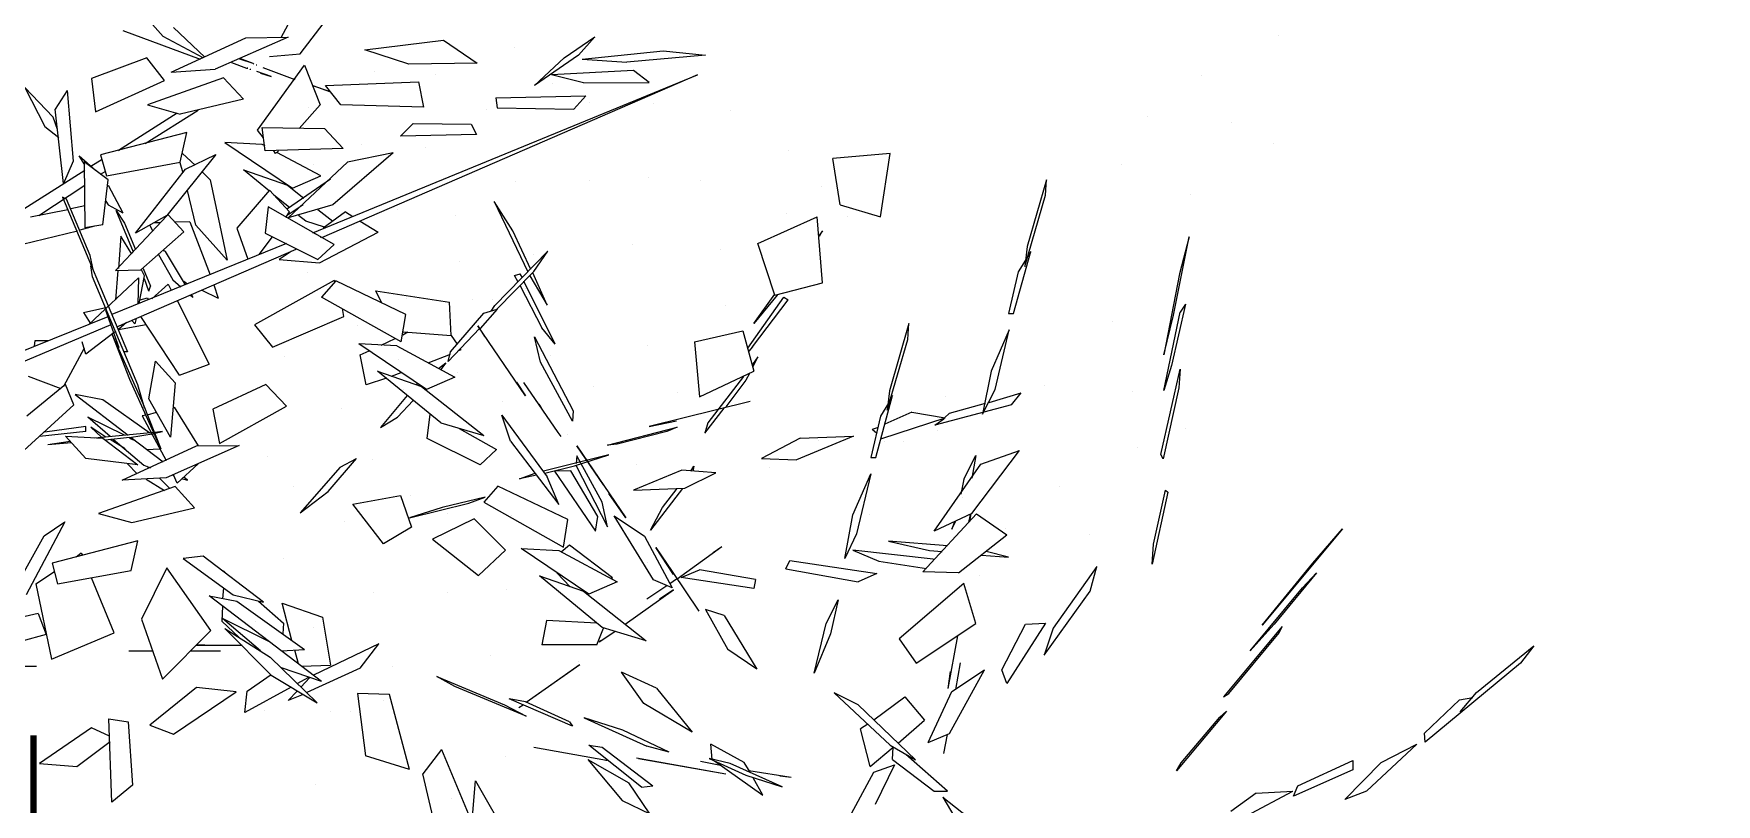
# Model space of a CAD drawing. Header units: metres. Extents: x 42 to 199, y -121 to 268.
# Drawn here: x 106.026 to 108.354, y -83.495 to -82.429 of the extents above; entities that cross this region are included whole.
import ezdxf
from ezdxf.enums import TextEntityAlignment as Align

# ---------------------------------------------------------------- set-up
doc = ezdxf.new("R2010")
doc.units = ezdxf.units.M
doc.header["$LTSCALE"] = 0.3
doc.linetypes.add('DASHDOT2', pattern=[0.5, 0.25, -0.125, 0, -0.125])
doc.layers.get('0').update_dxf_attribs({"color": 8})
for name, color, linetype, lineweight in [('A-AnnO-section lines', 8, 'Continuous', 18), ('A-Hatch', 8, 'Continuous', 9), ('A-LANDSCAPE', 8, 'Continuous', 5), ('DA HOUSE ARCH LAYOUT', 8, 'Continuous', 9)]:
    doc.layers.add(name, color=color, linetype=linetype, lineweight=lineweight)
doc.styles.get("Standard").update_dxf_attribs({"font": 'arial.ttf'})

# ---------------------------------------------------------------- blocks, each defined once
blk = doc.blocks.new('02PTRX29')
at = {"color": 8, "linetype": 'Continuous', "transparency": 33554572}
for p, q in [((-0.23359, 0.1618), (-0.22714, 0.14978)), ((-0.23208, 0.14574), (-0.241, 0.15737)), ((-0.19166, 0.15636), (-0.19716, 0.15016)), ((-0.19982, 0.15244), (-0.20779, 0.14485)), ((-0.18691, 0.15168), (-0.20665, 0.14434)), ((-0.32468, 0.14649), (-0.3355, 0.14536)), ((-0.304, 0.14434), (-0.32468, 0.14649)), ((-0.29944, 0.14472), (-0.30722, 0.15004)), ((-0.30722, 0.15004), (-0.30305, 0.14536)), ((-0.2687, 0.14915), (-0.27724, 0.14333)), ((-0.24859, 0.14675), (-0.2687, 0.14915)), ((-0.25978, 0.14308), (-0.24859, 0.14675)), ((-0.22904, 0.14991), (-0.21044, 0.14181)), ((-0.21822, 0.14978), (-0.22904, 0.14991)), ((-0.19925, 0.14105), (-0.21822, 0.14978)), ((-0.20741, 0.14472), (-0.19716, 0.15016)), ((-0.3355, 0.14536), (-0.31538, 0.14359)), ((-0.304, 0.14434), (-0.31538, 0.14359)), ((-0.30305, 0.14536), (-0.29185, 0.13764)), ((-0.29185, 0.13764), (-0.29944, 0.14472)), ((-0.27724, 0.14333), (-0.25978, 0.14308)), ((-0.23322, 0.14283), (-0.2372, 0.13271)), ((-0.22126, 0.12625), (-0.23322, 0.14283)), ((-0.2243, 0.14498), (-0.23208, 0.14574)), ((-0.22259, 0.14219), (-0.23075, 0.13916)), ((-0.22107, 0.14283), (-0.22107, 0.14283)), ((-0.22107, 0.14283), (-0.22088, 0.14283)), ((-0.22031, 0.14308), (-0.22012, 0.14321)), ((-0.22031, 0.14308), (-0.22031, 0.14308)), ((-0.22012, 0.14321), (-0.21671, 0.14447)), ((-0.22012, 0.14321), (-0.21671, 0.14434)), ((-0.21936, 0.14181), (-0.21955, 0.14181)), ((-0.21936, 0.14181), (-0.21936, 0.14169)), ((-0.21936, 0.14169), (-0.21936, 0.14181)), ((-0.2186, 0.14207), (-0.21879, 0.14207)), ((-0.21879, 0.14207), (-0.2186, 0.14207)), ((-0.21841, 0.14207), (-0.2186, 0.14207)), ((-0.2186, 0.14207), (-0.2186, 0.14194)), ((-0.21462, 0.14346), (-0.21841, 0.14207)), ((-0.19925, 0.14105), (-0.21044, 0.14181)), ((-0.19754, 0.1389), (-0.19299, 0.14472)), ((-0.19299, 0.14472), (-0.17894, 0.13941)), ((-0.2353, 0.10007), (-0.33341, 0.1403)), ((-0.33341, 0.1403), (-0.23758, 0.0988)), ((-0.32107, 0.1384), (-0.31709, 0.14143)), ((-0.30438, 0.13827), (-0.32107, 0.1384)), ((-0.31709, 0.14143), (-0.29622, 0.1403)), ((-0.30438, 0.13827), (-0.29622, 0.1403)), ((-0.26225, 0.13852), (-0.26358, 0.13207)), ((-0.23853, 0.13764), (-0.26225, 0.13852)), ((-0.24251, 0.13271), (-0.23853, 0.13764)), ((-0.2353, 0.13764), (-0.23986, 0.13599)), ((-0.23986, 0.13599), (-0.2353, 0.13751)), ((-0.22468, 0.13992), (-0.22107, 0.14118)), ((-0.22202, 0.1408), (-0.22468, 0.13992)), ((-0.21253, 0.13954), (-0.21765, 0.1341)), ((-0.21253, 0.13954), (-0.19318, 0.13271)), ((-0.17989, 0.13093), (-0.19754, 0.1389)), ((-0.17894, 0.13941), (-0.17989, 0.13093)), ((-0.28198, 0.13448), (-0.30494, 0.13498)), ((-0.30191, 0.13157), (-0.30494, 0.13498)), ((-0.28198, 0.13448), (-0.28236, 0.13195)), ((-0.21765, 0.1341), (-0.20153, 0.1303)), ((-0.17268, 0.13637), (-0.1742, 0.11828)), ((-0.17268, 0.13637), (-0.16965, 0.13157)), ((-0.16908, 0.12954), (-0.16187, 0.13713)), ((-0.16187, 0.13713), (-0.16699, 0.12714)), ((-0.28236, 0.13195), (-0.30191, 0.13157)), ((-0.26358, 0.13207), (-0.24251, 0.13271)), ((-0.2372, 0.13271), (-0.23189, 0.12663)), ((-0.19261, 0.12284), (-0.20608, 0.13131)), ((-0.19318, 0.13271), (-0.20153, 0.1303)), ((-0.20058, 0.13055), (-0.20077, 0.13055)), ((-0.20077, 0.13055), (-0.18578, 0.12107)), ((-0.17173, 0.11259), (-0.16965, 0.13157)), ((-0.17021, 0.12638), (-0.16908, 0.12954)), ((-0.27572, 0.12777), (-0.27705, 0.12512)), ((-0.27705, 0.12512), (-0.25769, 0.12474)), ((-0.26092, 0.1279), (-0.27572, 0.12777)), ((-0.25769, 0.12474), (-0.26092, 0.1279)), ((-0.24308, 0.12157), (-0.23834, 0.12663)), ((-0.2224, 0.12689), (-0.23834, 0.12663)), ((-0.22316, 0.12094), (-0.2224, 0.12689)), ((-0.22278, 0.12423), (-0.22126, 0.12625)), ((-0.20323, 0.12562), (-0.18122, 0.11993)), ((-0.20153, 0.11803), (-0.20323, 0.12562)), ((-0.16699, 0.12714), (-0.17059, 0.12436)), ((-0.38256, 0.12031), (-0.36794, 0.11904)), ((-0.38009, 0.10411), (-0.38256, 0.12031)), ((-0.2558, 0.12043), (-0.24422, 0.11803)), ((-0.2558, 0.12043), (-0.24043, 0.10715)), ((-0.24308, 0.12157), (-0.22316, 0.12094)), ((-0.23739, 0.11462), (-0.22619, 0.12056)), ((-0.21291, 0.12309), (-0.23018, 0.11145)), ((-0.22581, 0.12031), (-0.22657, 0.12094)), ((-0.22581, 0.12031), (-0.22543, 0.12094)), ((-0.22316, 0.12221), (-0.2224, 0.12258)), ((-0.2224, 0.12258), (-0.21291, 0.12309)), ((-0.20209, 0.12031), (-0.20532, 0.11727)), ((-0.18578, 0.12107), (-0.18615, 0.12119)), ((-0.36984, 0.10715), (-0.36794, 0.11904)), ((-0.22904, 0.10386), (-0.24422, 0.11803)), ((-0.21765, 0.11613), (-0.22885, 0.11221)), ((-0.2243, 0.11069), (-0.21765, 0.11613)), ((-0.20285, 0.11626), (-0.21063, 0.12005)), ((-0.21063, 0.12005), (-0.19811, 0.10449)), ((-0.19014, 0.09994), (-0.20285, 0.11626)), ((-0.20228, 0.11525), (-0.20153, 0.1179)), ((-0.18274, 0.11462), (-0.20153, 0.11803)), ((-0.18312, 0.1136), (-0.17705, 0.11816)), ((-0.18122, 0.11993), (-0.18274, 0.11462)), ((-0.17875, 0.11702), (-0.1816, 0.11879)), ((-0.17572, 0.11968), (-0.17989, 0.11601)), ((-0.17724, 0.1174), (-0.17572, 0.11968)), ((-0.17705, 0.11816), (-0.17724, 0.10133)), ((-0.1279, 0.08489), (-0.17724, 0.11601)), ((-0.1742, 0.11828), (-0.17173, 0.11259)), ((-0.42222, 0.10968), (-0.42241, 0.1136)), ((-0.42241, 0.1136), (-0.41747, 0.09652)), ((-0.23986, 0.11373), (-0.22885, 0.10614)), ((-0.23018, 0.11145), (-0.23739, 0.11462)), ((-0.22885, 0.11221), (-0.23303, 0.10892)), ((-0.20912, 0.1136), (-0.21348, 0.09311)), ((-0.20722, 0.1155), (-0.20912, 0.1136)), ((-0.18312, 0.11221), (-0.18691, 0.10513)), ((-0.18179, 0.10209), (-0.18312, 0.1136)), ((-0.18122, 0.11499), (-0.18255, 0.11575)), ((-0.17724, 0.11221), (-0.17724, 0.11272)), ((-0.16547, 0.10449), (-0.17724, 0.11221)), ((-0.4169, 0.09146), (-0.42222, 0.10968)), ((-0.2816, 0.10804), (-0.29014, 0.09007)), ((-0.28635, 0.10057), (-0.2816, 0.10804)), ((-0.22942, 0.10538), (-0.2243, 0.11095)), ((-0.22942, 0.10652), (-0.22543, 0.10968)), ((-0.2243, 0.11095), (-0.21595, 0.10121)), ((-0.20551, 0.10196), (-0.20342, 0.11082)), ((-0.17154, 0.10918), (-0.18805, 0.06971)), ((-0.18255, 0.10816), (-0.18312, 0.10715)), ((-0.17856, 0.09425), (-0.17249, 0.10867)), ((-0.17249, 0.10867), (-0.17154, 0.10918)), ((-0.36984, 0.10715), (-0.38009, 0.10411)), ((-0.36529, 0.08729), (-0.36396, 0.10411)), ((-0.34878, 0.09728), (-0.36396, 0.10411)), ((-0.24365, 0.10538), (-0.24555, 0.10424)), ((-0.24365, 0.10538), (-0.23796, 0.10121)), ((-0.24081, 0.09703), (-0.22392, 0.10665)), ((-0.24043, 0.10715), (-0.22904, 0.10386)), ((-0.23663, 0.10601), (-0.24043, 0.10298)), ((-0.23359, 0.10298), (-0.2317, 0.10449)), ((-0.23284, 0.10715), (-0.22904, 0.10462)), ((-0.23075, 0.10538), (-0.23037, 0.10563)), ((-0.22847, 0.10399), (-0.22942, 0.10538)), ((-0.22392, 0.10665), (-0.22316, 0.09994)), ((-0.20247, 0.10032), (-0.19849, 0.10462)), ((-0.19811, 0.10449), (-0.19014, 0.09994)), ((-0.19811, 0.10449), (-0.19811, 0.10437)), ((-0.19811, 0.10437), (-0.18502, 0.09045)), ((-0.18957, 0.09513), (-0.18521, 0.10576)), ((-0.18521, 0.10576), (-0.18729, 0.10247)), ((-0.18312, 0.10715), (-0.18691, 0.10513)), ((-0.17724, 0.1069), (-0.17363, 0.10614)), ((-0.16338, 0.10411), (-0.17287, 0.10601)), ((-0.45485, 0.07907), (-0.45884, 0.09905)), ((-0.45884, 0.09905), (-0.45637, 0.08957)), ((-0.36453, 0.09918), (-0.36529, 0.10057)), ((-0.36529, 0.10057), (-0.36434, 0.09931)), ((-0.2909, 0.09071), (-0.28635, 0.10057)), ((-0.24745, 0.10298), (-0.252, 0.10019)), ((-0.23701, 0.09235), (-0.252, 0.10019)), ((-0.23834, 0.10146), (-0.23359, 0.10298)), ((-0.2372, 0.09905), (-0.23739, 0.09893)), ((-0.22316, 0.09994), (-0.23663, 0.09324)), ((-0.23568, 0.09994), (-0.23606, 0.09981)), ((-0.22164, 0.0945), (-0.22506, 0.09905)), ((-0.21595, 0.10121), (-0.21879, 0.09336)), ((-0.21348, 0.09311), (-0.20551, 0.10196)), ((-0.20399, 0.10285), (-0.20912, 0.08931)), ((-0.20399, 0.10285), (-0.2002, 0.10272)), ((-0.19147, 0.09058), (-0.20247, 0.10032)), ((-0.1964, 0.1026), (-0.19488, 0.1026)), ((-0.1945, 0.10057), (-0.19374, 0.10196)), ((-0.18729, 0.10247), (-0.19014, 0.09577)), ((-0.18919, 0.09463), (-0.18634, 0.09918)), ((-0.18634, 0.09918), (-0.18578, 0.09096)), ((-0.18179, 0.10209), (-0.17724, 0.10133)), ((-0.1797, 0.10171), (-0.17591, 0.1007)), ((-0.1797, 0.10171), (-0.1797, 0.10171)), ((-0.17534, 0.10045), (-0.1613, 0.09703)), ((-0.41406, 0.07945), (-0.41842, 0.09526)), ((-0.41842, 0.09526), (-0.41766, 0.09399)), ((-0.41747, 0.09652), (-0.4169, 0.09146)), ((-0.35314, 0.08413), (-0.34878, 0.09728)), ((-0.29166, 0.0902), (-0.29527, 0.09539)), ((-0.29527, 0.09539), (-0.28179, 0.08147)), ((-0.23663, 0.09324), (-0.24081, 0.09703)), ((-0.1854, 0.07603), (-0.23113, 0.09589)), ((-0.2298, 0.09526), (-0.22676, 0.09324)), ((-0.22866, 0.09728), (-0.18407, 0.07919)), ((-0.21765, 0.09678), (-0.21746, 0.09678)), ((-0.20285, 0.08678), (-0.19773, 0.09526)), ((-0.19602, 0.0945), (-0.19963, 0.08805)), ((-0.19773, 0.09526), (-0.19716, 0.09551)), ((-0.19735, 0.09539), (-0.19735, 0.09564)), ((-0.41709, 0.09311), (-0.41519, 0.09007)), ((-0.28217, 0.08046), (-0.29166, 0.0902)), ((-0.22676, 0.09324), (-0.23701, 0.09235)), ((-0.19204, 0.09096), (-0.19393, 0.0864)), ((-0.19242, 0.08906), (-0.19166, 0.09058)), ((-0.18502, 0.09045), (-0.19147, 0.09058)), ((-0.18559, 0.09045), (-0.18502, 0.08299)), ((-0.17932, 0.09071), (-0.17856, 0.09425)), ((-0.17913, 0.08881), (-0.17875, 0.09159)), ((-0.45637, 0.08957), (-0.45239, 0.06895)), ((-0.41519, 0.09007), (-0.41273, 0.07945)), ((-0.35314, 0.08413), (-0.36529, 0.08729)), ((-0.29716, 0.0716), (-0.28919, 0.08767)), ((-0.29508, 0.0816), (-0.29147, 0.08982)), ((-0.29071, 0.08906), (-0.29508, 0.0816)), ((-0.28825, 0.08653), (-0.29375, 0.07578)), ((-0.28881, 0.08855), (-0.28825, 0.08957)), ((-0.28673, 0.08919), (-0.28825, 0.08957)), ((-0.28768, 0.08742), (-0.28673, 0.08919)), ((-0.25902, 0.07919), (-0.24118, 0.0878)), ((-0.24118, 0.0878), (-0.23758, 0.08362)), ((-0.241, 0.08742), (-0.24081, 0.08792)), ((-0.24081, 0.08792), (-0.2205, 0.07654)), ((-0.21006, 0.08678), (-0.2112, 0.08337)), ((-0.20247, 0.08767), (-0.20342, 0.08704)), ((-0.19963, 0.08805), (-0.20171, 0.08628)), ((-0.19849, 0.08691), (-0.19925, 0.08539)), ((-0.19431, 0.08324), (-0.19849, 0.08691)), ((-0.19356, 0.08514), (-0.19393, 0.0864)), ((-0.19356, 0.08514), (-0.19242, 0.0883)), ((-0.19109, 0.08198), (-0.19242, 0.08906)), ((-0.17818, 0.07666), (-0.1909, 0.08855)), ((-0.1909, 0.08855), (-0.19071, 0.08185)), ((-0.19071, 0.06123), (-0.17913, 0.08881)), ((-0.45789, 0.08185), (-0.45429, 0.06616)), ((-0.45789, 0.08185), (-0.45656, 0.07983)), ((-0.35542, 0.08362), (-0.35656, 0.08299)), ((-0.34745, 0.07097), (-0.35656, 0.08299)), ((-0.34631, 0.07059), (-0.35542, 0.08362)), ((-0.35371, 0.08413), (-0.3539, 0.08425)), ((-0.35371, 0.08413), (-0.34783, 0.07692)), ((-0.34783, 0.07692), (-0.35314, 0.08438)), ((-0.2706, 0.07388), (-0.27022, 0.08236)), ((-0.25143, 0.08527), (-0.27022, 0.08236)), ((-0.25788, 0.07224), (-0.23758, 0.08362)), ((-0.25295, 0.0821), (-0.25143, 0.08527)), ((-0.20703, 0.08539), (-0.2112, 0.08337)), ((-0.20077, 0.08274), (-0.20893, 0.06654)), ((-0.20437, 0.08425), (-0.20475, 0.08362)), ((-0.20418, 0.08413), (-0.20475, 0.08362)), ((-0.19318, 0.08349), (-0.19337, 0.08299)), ((-0.19128, 0.08299), (-0.19318, 0.08349)), ((-0.45239, 0.05984), (-0.45656, 0.07983)), ((-0.45239, 0.06895), (-0.45485, 0.07907)), ((-0.41273, 0.07945), (-0.41406, 0.07945)), ((-0.27895, 0.07957), (-0.28236, 0.08058)), ((-0.28236, 0.08058), (-0.278, 0.07565)), ((-0.28084, 0.08008), (-0.28179, 0.08147)), ((-0.27041, 0.06971), (-0.27895, 0.07957)), ((-0.25788, 0.07224), (-0.25902, 0.07919)), ((-0.24327, 0.07869), (-0.24289, 0.08071)), ((-0.22506, 0.07084), (-0.24327, 0.07869)), ((-0.20134, 0.06376), (-0.19147, 0.07869)), ((-0.19033, 0.07818), (-0.18995, 0.07679)), ((-0.18995, 0.07679), (-0.18919, 0.07768)), ((-0.18596, 0.07072), (-0.18255, 0.08021)), ((-0.00759, 0.00772), (-0.18312, 0.07869)), ((-0.17686, 0.0797), (-0.18255, 0.08096)), ((-0.17686, 0.0797), (-0.17856, 0.07704)), ((-0.40931, 0.06009), (-0.41292, 0.07527)), ((-0.41292, 0.07527), (-0.40836, 0.06477)), ((-0.38711, 0.07287), (-0.3873, 0.07692)), ((-0.3873, 0.07692), (-0.38237, 0.05971)), ((-0.34498, 0.07502), (-0.34783, 0.06477)), ((-0.33265, 0.07224), (-0.34498, 0.07502)), ((-0.29185, 0.0735), (-0.30172, 0.05465)), ((-0.29716, 0.0716), (-0.29375, 0.07578)), ((-0.29337, 0.06705), (-0.29185, 0.0735)), ((-0.28957, 0.05845), (-0.27743, 0.07628)), ((-0.27743, 0.07628), (-0.27914, 0.07363)), ((-0.278, 0.07565), (-0.27781, 0.07565)), ((-0.27781, 0.07565), (-0.26984, 0.06718)), ((-0.2706, 0.07388), (-0.27212, 0.0716)), ((-0.25845, 0.07477), (-0.2706, 0.07388)), ((-0.25826, 0.07401), (-0.25959, 0.07477)), ((-0.25276, 0.07135), (-0.25637, 0.07312)), ((-0.2205, 0.07654), (-0.22506, 0.07084)), ((-0.1928, 0.07654), (-0.18578, 0.07527)), ((-0.18407, 0.07426), (-0.19204, 0.0563)), ((-0.18407, 0.07426), (-0.18862, 0.06275)), ((-0.18786, 0.07717), (-0.18578, 0.0754)), ((-0.18502, 0.07489), (-0.18502, 0.07477)), ((-0.18502, 0.07477), (-0.18464, 0.07464)), ((-0.18464, 0.07464), (-0.17743, 0.06907)), ((-0.13947, 0.05794), (-0.18388, 0.07666)), ((-0.3818, 0.05478), (-0.38711, 0.07287)), ((-0.34745, 0.07097), (-0.3465, 0.06983)), ((-0.33265, 0.07224), (-0.33398, 0.05819)), ((-0.27306, 0.07021), (-0.27306, 0.07034)), ((-0.27306, 0.07021), (-0.2725, 0.06996)), ((-0.25675, 0.07122), (-0.27155, 0.06325)), ((-0.26984, 0.06718), (-0.27041, 0.06971)), ((-0.26472, 0.06692), (-0.27041, 0.06907)), ((-0.26434, 0.06009), (-0.24707, 0.07173)), ((-0.25675, 0.07122), (-0.24707, 0.07173)), ((-0.24745, 0.06895), (-0.24972, 0.06996)), ((-0.24897, 0.06123), (-0.24745, 0.06895)), ((-0.18805, 0.06971), (-0.1871, 0.06971)), ((-0.17743, 0.06907), (-0.17648, 0.07224)), ((-0.17705, 0.07059), (-0.17173, 0.06085)), ((-0.16452, 0.07261), (-0.16794, 0.07261)), ((-0.16433, 0.0711), (-0.16452, 0.07261)), ((-0.45163, 0.04352), (-0.45656, 0.06528)), ((-0.45656, 0.06528), (-0.45618, 0.06047)), ((-0.45429, 0.06616), (-0.45239, 0.05984)), ((-0.40836, 0.06477), (-0.40609, 0.05377)), ((-0.34878, 0.06844), (-0.34745, 0.06642)), ((-0.34764, 0.06591), (-0.34878, 0.06844)), ((-0.33398, 0.05819), (-0.34783, 0.06477)), ((-0.30153, 0.05199), (-0.29337, 0.06705)), ((-0.26737, 0.0654), (-0.26927, 0.06692)), ((-0.26927, 0.06692), (-0.26794, 0.06515)), ((-0.26794, 0.05161), (-0.25181, 0.06477)), ((-0.25181, 0.06477), (-0.26301, 0.06085)), ((-0.25542, 0.06351), (-0.25788, 0.06439)), ((-0.20134, 0.06376), (-0.20893, 0.06654)), ((-0.2002, 0.06174), (-0.19526, 0.0673)), ((-0.19356, 0.05769), (-0.19526, 0.0673)), ((-0.45618, 0.06047), (-0.4522, 0.04238)), ((-0.40609, 0.05377), (-0.40931, 0.06009)), ((-0.34669, 0.06414), (-0.34574, 0.06249)), ((-0.34574, 0.06249), (-0.34062, 0.05566)), ((-0.34517, 0.06338), (-0.33606, 0.05161)), ((-0.29792, 0.04908), (-0.28919, 0.06186)), ((-0.2873, 0.06199), (-0.28957, 0.05845)), ((-0.26301, 0.06085), (-0.27895, 0.04833)), ((-0.27155, 0.06325), (-0.26434, 0.06009)), ((-0.26358, 0.06034), (-0.26377, 0.06047)), ((-0.26168, 0.06136), (-0.26206, 0.06161)), ((-0.25409, 0.063), (-0.24897, 0.06123)), ((-0.22335, 0.06136), (-0.22866, 0.05579)), ((-0.22335, 0.06136), (-0.20987, 0.05503)), ((-0.2002, 0.06174), (-0.19906, 0.04795)), ((-0.18862, 0.06275), (-0.19659, 0.04491)), ((-0.19242, 0.05541), (-0.19071, 0.06123)), ((-0.17439, 0.05617), (-0.1723, 0.06136)), ((-0.1723, 0.06136), (-0.16243, 0.05326)), ((-0.17116, 0.06022), (-0.16281, 0.06338)), ((-0.41349, 0.05617), (-0.41595, 0.05921)), ((-0.40779, 0.0568), (-0.41595, 0.05921)), ((-0.41349, 0.05617), (-0.39394, 0.05098)), ((-0.39774, 0.05402), (-0.40685, 0.05655)), ((-0.37895, 0.04276), (-0.38313, 0.05857)), ((-0.38313, 0.05857), (-0.38275, 0.05769)), ((-0.38237, 0.05971), (-0.3818, 0.05478)), ((-0.38218, 0.05655), (-0.38009, 0.05326)), ((-0.34688, 0.05705), (-0.32107, 0.0506)), ((-0.29299, 0.0563), (-0.29356, 0.05541)), ((-0.25694, 0.05301), (-0.26092, 0.05731)), ((-0.2594, 0.05857), (-0.25257, 0.05035)), ((-0.21158, 0.0463), (-0.22866, 0.05579)), ((-0.19906, 0.04795), (-0.19356, 0.05769)), ((-0.19204, 0.0563), (-0.19659, 0.04491)), ((-0.19374, 0.04896), (-0.18179, 0.05743)), ((-0.17477, 0.05883), (-0.18824, 0.04845)), ((-0.18179, 0.05743), (-0.17477, 0.05883)), ((-0.16168, 0.04453), (-0.17439, 0.05617)), ((-0.39641, 0.05288), (-0.39774, 0.05402)), ((-0.38806, 0.05427), (-0.3966, 0.05288)), ((-0.38047, 0.04757), (-0.3966, 0.05288)), ((-0.39622, 0.05263), (-0.39641, 0.05288)), ((-0.39394, 0.05098), (-0.39622, 0.05263)), ((-0.38806, 0.05427), (-0.38123, 0.05124)), ((-0.38009, 0.05326), (-0.37762, 0.04276)), ((-0.33531, 0.04896), (-0.34024, 0.05528)), ((-0.33606, 0.05161), (-0.33531, 0.04896)), ((-0.32107, 0.0506), (-0.3281, 0.05212)), ((-0.30172, 0.05465), (-0.30153, 0.05199)), ((-0.2835, 0.05351), (-0.29508, 0.03783)), ((-0.28578, 0.04693), (-0.2835, 0.05351)), ((-0.26794, 0.05161), (-0.27895, 0.04833)), ((-0.26453, 0.04757), (-0.26528, 0.05377)), ((-0.25257, 0.05035), (-0.25694, 0.05301)), ((-0.20987, 0.05503), (-0.21158, 0.0463)), ((-0.20001, 0.05554), (-0.20608, 0.04567)), ((-0.19982, 0.05541), (-0.20001, 0.05554)), ((-0.19185, 0.05339), (-0.19792, 0.042)), ((-0.19318, 0.05364), (-0.19545, 0.05427)), ((-0.1928, 0.05351), (-0.19185, 0.05339)), ((-0.18729, 0.04845), (-0.17799, 0.05301)), ((-0.18369, 0.04807), (-0.17799, 0.05301)), ((-0.38047, 0.04757), (-0.38028, 0.04769)), ((-0.37952, 0.05035), (-0.378, 0.04984)), ((-0.37914, 0.04883), (-0.378, 0.04984)), ((-0.37326, 0.0482), (-0.35865, 0.04213)), ((-0.3596, 0.04769), (-0.37326, 0.0482)), ((-0.3596, 0.04769), (-0.34973, 0.04251)), ((-0.32828, 0.05048), (-0.32563, 0.04934)), ((-0.31045, 0.04592), (-0.32828, 0.05048)), ((-0.32563, 0.04934), (-0.31291, 0.04617)), ((-0.29868, 0.04807), (-0.29792, 0.04908)), ((-0.27269, 0.0501), (-0.28217, 0.04478)), ((-0.278, 0.04086), (-0.26453, 0.04757)), ((-0.189, 0.04782), (-0.19716, 0.04162)), ((-0.19697, 0.04934), (-0.19507, 0.04908)), ((-0.19507, 0.04896), (-0.19697, 0.04934)), ((-0.19488, 0.04908), (-0.1797, 0.04769)), ((-0.18862, 0.04782), (-0.19488, 0.04883)), ((-0.1945, 0.04845), (-0.19412, 0.04871)), ((-0.18445, 0.04744), (-0.19223, 0.04074)), ((-0.18179, 0.04769), (-0.19071, 0.04086)), ((-0.18862, 0.04769), (-0.18976, 0.04719)), ((-0.18862, 0.04782), (-0.18236, 0.04719)), ((-0.18748, 0.04491), (-0.18369, 0.04731)), ((-0.18255, 0.04795), (-0.17875, 0.05048)), ((-0.1723, 0.0482), (-0.18179, 0.04769)), ((-0.17875, 0.05048), (-0.18141, 0.04795)), ((-0.17743, 0.04934), (-0.17743, 0.0506)), ((-0.17743, 0.0506), (-0.16699, 0.04921)), ((-0.17743, 0.04934), (-0.16566, 0.04807)), ((-0.17743, 0.04251), (-0.1723, 0.0482)), ((-0.4522, 0.04238), (-0.45163, 0.04352)), ((-0.40571, 0.04099), (-0.41557, 0.04453)), ((-0.40343, 0.02846), (-0.41557, 0.04453)), ((-0.40438, 0.04327), (-0.40343, 0.03745)), ((-0.40134, 0.03719), (-0.40438, 0.04327)), ((-0.30267, 0.04567), (-0.31519, 0.02733)), ((-0.31291, 0.04617), (-0.31045, 0.04592)), ((-0.3021, 0.04061), (-0.31083, 0.04339)), ((-0.31083, 0.04339), (-0.29413, 0.03922)), ((-0.3095, 0.0358), (-0.30267, 0.04567)), ((-0.30912, 0.03137), (-0.30267, 0.04314)), ((-0.30267, 0.04314), (-0.30248, 0.04124)), ((-0.28578, 0.04693), (-0.29811, 0.03074)), ((-0.28217, 0.04478), (-0.278, 0.04086)), ((-0.2057, 0.04567), (-0.21652, 0.0458)), ((-0.21652, 0.0458), (-0.19792, 0.03757)), ((-0.18672, 0.03694), (-0.2057, 0.04567)), ((-0.19299, 0.04478), (-0.19621, 0.04491)), ((-0.16775, 0.04605), (-0.17382, 0.04655)), ((-0.16775, 0.04605), (-0.17344, 0.04693)), ((-0.39375, 0.02391), (-0.40571, 0.04099)), ((-0.37762, 0.04276), (-0.37895, 0.04276)), ((-0.34973, 0.04251), (-0.35865, 0.04213)), ((-0.33815, 0.03884), (-0.32942, 0.03947)), ((-0.33018, 0.03492), (-0.33815, 0.03884)), ((-0.33246, 0.04048), (-0.33227, 0.03922)), ((-0.3317, 0.03922), (-0.33246, 0.04048)), ((-0.32942, 0.03947), (-0.31709, 0.03441)), ((-0.30248, 0.04061), (-0.31045, 0.02505)), ((-0.30798, 0.0277), (-0.30115, 0.03934)), ((-0.29697, 0.03922), (-0.30741, 0.02391)), ((-0.29451, 0.03871), (-0.3021, 0.04061)), ((-0.30115, 0.03934), (-0.29697, 0.03922)), ((-0.28806, 0.03732), (-0.29204, 0.03871)), ((-0.24232, 0.04023), (-0.2465, 0.04251)), ((-0.23929, 0.03403), (-0.2465, 0.04251)), ((-0.24232, 0.04023), (-0.23208, 0.02859)), ((-0.20608, 0.04111), (-0.20077, 0.03618)), ((-0.19223, 0.04074), (-0.19393, 0.0401)), ((-0.19393, 0.0401), (-0.19356, 0.03998)), ((-0.19356, 0.03998), (-0.19299, 0.04048)), ((-0.19071, 0.04086), (-0.17743, 0.04251)), ((-0.19052, 0.03858), (-0.18805, 0.04111)), ((-0.45277, 0.03441), (-0.45334, 0.0339)), ((-0.44973, 0.02062), (-0.45277, 0.03441)), ((-0.40134, 0.03719), (-0.40058, 0.0334)), ((-0.37762, 0.03858), (-0.37402, 0.02328)), ((-0.37307, 0.02808), (-0.37762, 0.03858)), ((-0.31709, 0.03441), (-0.33018, 0.03492)), ((-0.32961, 0.03479), (-0.32145, 0.02416)), ((-0.32449, 0.02998), (-0.32828, 0.03479)), ((-0.30039, 0.02695), (-0.28255, 0.03542)), ((-0.29811, 0.03074), (-0.29508, 0.03783)), ((-0.29242, 0.03821), (-0.28806, 0.03732)), ((-0.28255, 0.03542), (-0.27895, 0.03137)), ((-0.20513, 0.02986), (-0.2002, 0.0353)), ((-0.20342, 0.03694), (-0.20247, 0.0377)), ((-0.20209, 0.03732), (-0.20342, 0.03694)), ((-0.20077, 0.03618), (-0.19982, 0.03833)), ((-0.2002, 0.0353), (-0.18065, 0.02846)), ((-0.19963, 0.03821), (-0.19982, 0.03808)), ((-0.19887, 0.03479), (-0.19621, 0.03745)), ((-0.19792, 0.03757), (-0.18672, 0.03694)), ((-0.1928, 0.03719), (-0.19754, 0.03428)), ((-0.45334, 0.0339), (-0.44935, 0.01556)), ((-0.31519, 0.02733), (-0.31083, 0.03352)), ((-0.31045, 0.02505), (-0.30912, 0.03137)), ((-0.27895, 0.03137), (-0.29925, 0.01986)), ((-0.27515, 0.03112), (-0.27933, 0.03264)), ((-0.27933, 0.03264), (-0.26832, 0.02998)), ((-0.25997, 0.02733), (-0.27515, 0.03112)), ((-0.25769, 0.03302), (-0.26054, 0.02492)), ((-0.24555, 0.03087), (-0.25769, 0.03302)), ((-0.25333, 0.02075), (-0.24555, 0.03087)), ((-0.23208, 0.02859), (-0.23929, 0.03403)), ((-0.40457, 0.02834), (-0.41235, 0.02302)), ((-0.39091, 0.01354), (-0.40457, 0.02834)), ((-0.40343, 0.02846), (-0.39375, 0.02391)), ((-0.40286, 0.02644), (-0.40324, 0.02834)), ((-0.40267, 0.02619), (-0.40305, 0.02821)), ((-0.39831, 0.02442), (-0.39926, 0.02644)), ((-0.39888, 0.02619), (-0.39831, 0.02442)), ((-0.37098, 0.01695), (-0.37307, 0.02808)), ((-0.32145, 0.02416), (-0.32449, 0.02998)), ((-0.32221, 0.01151), (-0.31216, 0.02783)), ((-0.31216, 0.02783), (-0.31994, 0.02264)), ((-0.30741, 0.02391), (-0.30798, 0.0277)), ((-0.29925, 0.01986), (-0.30039, 0.02695)), ((-0.28445, 0.0191), (-0.27648, 0.02707)), ((-0.27648, 0.02707), (-0.26585, 0.02189)), ((-0.26832, 0.02998), (-0.25997, 0.02733)), ((-0.18919, 0.02619), (-0.20513, 0.02986)), ((-0.18065, 0.02846), (-0.18919, 0.02619)), ((-0.1668, 0.02277), (-0.17211, 0.02631)), ((-0.17211, 0.02631), (-0.16224, 0.00772)), ((-0.49793, 0.02454), (-0.47744, 0)), ((-0.49034, 0.01581), (-0.49793, 0.02454)), ((-0.40001, 0.01328), (-0.41235, 0.02302)), ((-0.37402, 0.02328), (-0.37098, 0.01695)), ((-0.31994, 0.02264), (-0.32696, 0.00949)), ((-0.26585, 0.02189), (-0.27762, 0.01265)), ((-0.26054, 0.02492), (-0.25333, 0.02075)), ((-0.19071, 0.02151), (-0.16889, 0.01581)), ((-0.189, 0.01392), (-0.19071, 0.02151)), ((-0.15712, 0.00531), (-0.1668, 0.02277)), ((-0.44935, 0.01556), (-0.44973, 0.02062)), ((-0.41273, 0.01733), (-0.40704, 0.01872)), ((-0.4059, 0.01784), (-0.41273, 0.01733)), ((-0.39717, 0.02024), (-0.38218, 0.02138)), ((-0.39261, 0.01898), (-0.39584, 0.01872)), ((-0.39356, 0.01683), (-0.37307, 0.0191)), ((-0.38218, 0.02138), (-0.39261, 0.01898)), ((-0.37307, 0.0191), (-0.37971, 0.01632)), ((-0.33739, 0.01847), (-0.33967, 0.01999)), ((-0.32828, 0.01177), (-0.33967, 0.01999)), ((-0.32734, 0.0129), (-0.32278, 0.01974)), ((-0.32278, 0.01974), (-0.32696, 0.01366)), ((-0.29811, 0.01898), (-0.31291, 0.01101)), ((-0.31178, 0.01202), (-0.30077, 0.02037)), ((-0.3057, 0.00784), (-0.28844, 0.01948)), ((-0.30077, 0.02037), (-0.29868, 0.0186)), ((-0.28844, 0.01948), (-0.29811, 0.01898)), ((-0.27762, 0.01265), (-0.28445, 0.0191)), ((-0.22278, 0.00582), (-0.20741, 0.01758)), ((-0.20741, 0.01758), (-0.20228, 0.01695)), ((-0.17629, 0.01834), (-0.17667, 0.01771)), ((-0.17629, 0.01834), (-0.17496, 0.01733)), ((-0.49129, 0.01328), (-0.48047, 0.00025)), ((-0.48768, 0.00949), (-0.49129, 0.01328)), ((-0.47744, 0), (-0.49034, 0.01581)), ((-0.4336, 0.0086), (-0.43531, 0.01493)), ((-0.43531, 0.01493), (-0.42411, -0.00076)), ((-0.40001, 0.01328), (-0.39091, 0.01354)), ((-0.39375, 0.01657), (-0.39356, 0.01683)), ((-0.37971, 0.01632), (-0.39185, 0.01442)), ((-0.35694, 0.01645), (-0.37914, 0.01316)), ((-0.37914, 0.01316), (-0.3744, 0.01101)), ((-0.35599, 0.0143), (-0.3744, 0.01101)), ((-0.35599, 0.0143), (-0.35694, 0.01645)), ((-0.34821, 0.01164), (-0.33398, 0.01404)), ((-0.32923, 0.01214), (-0.33398, 0.01404)), ((-0.32696, 0.01366), (-0.33379, 0.00354)), ((-0.29754, 0.01328), (-0.30096, 0.00974)), ((-0.20228, 0.01695), (-0.215, 0.00772)), ((-0.21253, 0.01379), (-0.21386, 0.01265)), ((-0.21253, 0.01379), (-0.21253, 0.01366)), ((-0.21253, 0.01366), (-0.21253, 0.01379)), ((-0.20931, -0.00139), (-0.19811, 0.01455)), ((-0.19811, 0.01455), (-0.19166, 0.00152)), ((-0.17021, 0.0105), (-0.189, 0.01392)), ((-0.16889, 0.01581), (-0.17021, 0.0105)), ((-0.16471, 0.0105), (-0.16946, 0.01366)), ((-0.4744, -0.00658), (-0.48768, 0.00949)), ((-0.42184, -0.00772), (-0.4336, 0.0086)), ((-0.40438, 0.00038), (-0.40134, 0.01063)), ((-0.40134, 0.01063), (-0.38483, -0.00354)), ((-0.34821, 0.01164), (-0.34783, 0.00936)), ((-0.34783, 0.00936), (-0.32923, 0.01214)), ((-0.32639, 0.01063), (-0.3281, 0.01177)), ((-0.315, 0.00025), (-0.32734, 0.00898)), ((-0.32734, 0.00898), (-0.32373, 0.00658)), ((-0.32696, 0.00949), (-0.32221, 0.01151)), ((-0.32639, 0.01063), (-0.32639, 0.0105)), ((-0.32563, 0.00999), (-0.3205, 0.00658)), ((-0.30438, 0.0086), (-0.32031, -0.00405)), ((-0.31291, 0.01101), (-0.3057, 0.00784)), ((-0.31178, 0.01202), (-0.3114, 0.01177)), ((-0.30912, -0.00063), (-0.29318, 0.01252)), ((-0.29318, 0.01252), (-0.30438, 0.0086)), ((-0.21253, 0.00949), (-0.21234, 0.0067)), ((-0.18464, -0.00202), (-0.17894, 0.01202)), ((-0.16471, 0.0105), (-0.1687, -0.00873)), ((-0.36927, 0.00645), (-0.36738, -0.00228)), ((-0.36624, 0.00038), (-0.36927, 0.00645)), ((-0.30456, 0.00848), (-0.30475, 0.00848)), ((-0.22752, 0.00557), (-0.23777, 0.00202)), ((-0.23758, -0.01442), (-0.20893, 0.00746)), ((-0.21595, 0.00607), (-0.23322, -0.0062)), ((-0.22999, -0.00392), (-0.22752, 0.00557)), ((-0.22145, 0.00607), (-0.2279, 0.00051)), ((-0.215, 0.00772), (-0.22278, 0.00582)), ((-0.20893, 0.00746), (-0.21595, 0.00607)), ((-0.21234, 0.00481), (-0.21215, 0.00101)), ((-0.48047, 0.00025), (-0.4744, -0.00658)), ((-0.41709, 0.00025), (-0.42222, 0.00051)), ((-0.42222, 0.00051), (-0.41235, -0.01493)), ((-0.41102, -0.01139), (-0.41709, 0.00025)), ((-0.3892, -0.00974), (-0.40438, 0.00038)), ((-0.3632, -0.01227), (-0.36624, 0.00038)), ((-0.34024, 0.0024), (-0.34859, -0.01126)), ((-0.3355, 0.00392), (-0.34119, -0.0062)), ((-0.34024, 0.0024), (-0.3355, 0.00392)), ((-0.30779, 0.00051), (-0.29489, 0.00114)), ((-0.29489, 0.00114), (-0.29375, -0.00506)), ((-0.23777, 0.00202), (-0.23986, -0.01025)), ((-0.2279, 0.00051), (-0.22771, -0.00228)), ((-0.22411, -0.00417), (-0.21234, 0.00164)), ((-0.22202, -0.00658), (-0.21234, 0.00164)), ((-0.21215, 0.00101), (-0.21652, -0.00316)), ((-0.19166, 0.00152), (-0.19697, -0.01379)), ((-0.16528, 0.00291), (-0.16737, -0.0024)), ((-0.16528, 0.00291), (-0.15902, 0.00152)), ((-0.48256, -0.00038), (-0.46757, -0.01834)), ((-0.4818, -0.00202), (-0.48256, -0.00038)), ((-0.4689, -0.01746), (-0.4818, -0.00202)), ((-0.42411, -0.00076), (-0.42184, -0.00772)), ((-0.39736, -0.01619), (-0.39982, -0.00278)), ((-0.38483, -0.00354), (-0.3892, -0.00974)), ((-0.36738, -0.00228), (-0.3632, -0.01227)), ((-0.32031, -0.00405), (-0.30912, -0.00063)), ((-0.30836, -0.0043), (-0.31234, -0.00164)), ((-0.30779, -0.00506), (-0.3095, -0.00076)), ((-0.30874, -0.00392), (-0.30836, -0.0043)), ((-0.22468, -0.01278), (-0.21291, -0.00089)), ((-0.21291, -0.00089), (-0.22449, -0.00822)), ((-0.19697, -0.01379), (-0.20931, -0.00139)), ((-0.1687, -0.00873), (-0.18464, -0.00202)), ((-0.16737, -0.0024), (-0.152, -0.00658)), ((-0.53209, -0.0172), (-0.5467, -0.00531)), ((-0.5467, -0.00531), (-0.54328, -0.00974)), ((-0.34859, -0.01126), (-0.34119, -0.0062)), ((-0.30779, -0.00506), (-0.29375, -0.00506)), ((-0.25219, -0.00481), (-0.23549, -0.01278)), ((-0.24745, -0.01101), (-0.25219, -0.00481)), ((-0.23644, -0.01986), (-0.22449, -0.00822)), ((-0.22733, -0.00658), (-0.23322, -0.0062)), ((-0.2317, -0.00987), (-0.23075, -0.00645)), ((-0.20779, -0.00506), (-0.21728, -0.00519)), ((-0.21728, -0.00519), (-0.2057, -0.00519)), ((-0.20418, -0.00658), (-0.21177, -0.00658)), ((-0.2057, -0.00506), (-0.20779, -0.00506)), ((-0.18843, -0.00658), (-0.1945, -0.00658)), ((-0.54328, -0.00974), (-0.51899, -0.02986)), ((-0.41235, -0.01493), (-0.41102, -0.01139)), ((-0.39831, -0.01695), (-0.40666, -0.01139)), ((-0.39774, -0.0277), (-0.40666, -0.01139)), ((-0.40039, -0.00961), (-0.39926, -0.01645)), ((-0.39736, -0.01619), (-0.39793, -0.01189)), ((-0.32297, -0.01607), (-0.31405, -0.01202)), ((-0.31975, -0.01999), (-0.31405, -0.01202)), ((-0.30343, -0.01012), (-0.28976, -0.01974)), ((-0.30324, -0.01012), (-0.30343, -0.01012)), ((-0.29166, -0.01834), (-0.30324, -0.01012)), ((-0.24745, -0.01101), (-0.23378, -0.0172)), ((-0.23246, -0.0105), (-0.23986, -0.01025)), ((-0.23758, -0.01442), (-0.22733, -0.01088)), ((-0.22468, -0.01278), (-0.23644, -0.01986)), ((-0.2186, -0.01683), (-0.22468, -0.01265)), ((-0.15371, -0.0105), (-0.1649, -0.0105)), ((-0.39223, -0.02998), (-0.39831, -0.01695)), ((-0.32297, -0.01607), (-0.33208, -0.02733)), ((-0.28976, -0.02328), (-0.27155, -0.01569)), ((-0.26699, -0.01316), (-0.28426, -0.02037)), ((-0.27155, -0.01569), (-0.26699, -0.01316)), ((-0.23454, -0.01341), (-0.23227, -0.01581)), ((-0.23132, -0.01493), (-0.23435, -0.01328)), ((-0.22904, -0.01923), (-0.23132, -0.01683)), ((-0.2298, -0.01581), (-0.21803, -0.02227)), ((-0.21803, -0.02227), (-0.2186, -0.01683)), ((-0.21576, -0.01708), (-0.2057, -0.01594)), ((-0.19982, -0.02783), (-0.21576, -0.01708)), ((-0.2057, -0.01594), (-0.19374, -0.02555)), ((-0.52791, -0.02214), (-0.53209, -0.0172)), ((-0.52772, -0.0191), (-0.53114, -0.01847)), ((-0.5188, -0.02758), (-0.52772, -0.0191)), ((-0.46757, -0.01834), (-0.4689, -0.01746)), ((-0.38635, -0.01834), (-0.39129, -0.02429)), ((-0.38901, -0.03441), (-0.3744, -0.02037)), ((-0.37838, -0.02416), (-0.38635, -0.01834)), ((-0.36832, -0.01733), (-0.38256, -0.03061)), ((-0.3744, -0.02037), (-0.36832, -0.01733)), ((-0.33208, -0.02733), (-0.31975, -0.01999)), ((-0.30153, -0.02581), (-0.2854, -0.01885)), ((-0.30077, -0.02467), (-0.28957, -0.01961)), ((-0.28426, -0.02037), (-0.28976, -0.02328)), ((-0.28957, -0.01961), (-0.2854, -0.01885)), ((-0.28787, -0.021), (-0.289, -0.02037)), ((-0.25997, -0.03681), (-0.25485, -0.01771)), ((-0.25485, -0.01771), (-0.24669, -0.01746)), ((-0.24669, -0.01746), (-0.24878, -0.0334)), ((-0.23284, -0.01771), (-0.22904, -0.01923)), ((-0.46662, -0.02353), (-0.46833, -0.02201)), ((-0.46833, -0.02201), (-0.45561, -0.03719)), ((-0.45675, -0.03517), (-0.46662, -0.02353)), ((-0.38464, -0.03011), (-0.39129, -0.02429)), ((-0.37686, -0.0253), (-0.37497, -0.02644)), ((-0.30456, -0.02366), (-0.3205, -0.03087)), ((-0.31443, -0.02682), (-0.30456, -0.02366)), ((-0.30077, -0.02467), (-0.30153, -0.02581)), ((-0.19374, -0.02555), (-0.19982, -0.02783)), ((-0.18824, -0.02467), (-0.18938, -0.04086)), ((-0.18331, -0.02391), (-0.18824, -0.02467)), ((-0.18407, -0.04516), (-0.18331, -0.02391)), ((-0.51899, -0.02986), (-0.5188, -0.02758)), ((-0.39223, -0.02998), (-0.39774, -0.0277)), ((-0.39622, -0.03277), (-0.39717, -0.02796)), ((-0.37743, -0.03605), (-0.37497, -0.02644)), ((-0.3262, -0.03239), (-0.31443, -0.02682)), ((-0.17515, -0.03605), (-0.18369, -0.02973)), ((-0.1835, -0.02834), (-0.17894, -0.02619)), ((-0.17894, -0.02619), (-0.16566, -0.0353)), ((-0.51691, -0.03036), (-0.504, -0.04238)), ((-0.5078, -0.03504), (-0.51691, -0.03036)), ((-0.39717, -0.04238), (-0.38654, -0.03302)), ((-0.38313, -0.03428), (-0.39375, -0.04238)), ((-0.38256, -0.03061), (-0.38901, -0.03441)), ((-0.37743, -0.03605), (-0.38332, -0.03112)), ((-0.38313, -0.03428), (-0.38332, -0.03112)), ((-0.33644, -0.03403), (-0.34574, -0.03833)), ((-0.34536, -0.03504), (-0.33682, -0.03036)), ((-0.34176, -0.0353), (-0.33644, -0.03403)), ((-0.31785, -0.0339), (-0.34062, -0.03795)), ((-0.31842, -0.03403), (-0.34062, -0.03795)), ((-0.3372, -0.03428), (-0.33682, -0.03036)), ((-0.3262, -0.03239), (-0.3205, -0.03087)), ((-0.30912, -0.03112), (-0.32202, -0.04099)), ((-0.31918, -0.04137), (-0.3057, -0.03061)), ((-0.30551, -0.03428), (-0.31595, -0.04023)), ((-0.30551, -0.03428), (-0.31424, -0.04478)), ((-0.31026, -0.03454), (-0.29166, -0.03125)), ((-0.3057, -0.03061), (-0.30912, -0.03112)), ((-0.26813, -0.03175), (-0.27534, -0.04908)), ((-0.26813, -0.03175), (-0.26339, -0.03795)), ((-0.25997, -0.03681), (-0.24878, -0.0334)), ((-0.4985, -0.04453), (-0.5078, -0.03504)), ((-0.48654, -0.04099), (-0.50059, -0.03454)), ((-0.50059, -0.03454), (-0.50059, -0.03694)), ((-0.50059, -0.03694), (-0.48541, -0.04364)), ((-0.45561, -0.03719), (-0.45675, -0.03517)), ((-0.38369, -0.03567), (-0.37876, -0.0458)), ((-0.37838, -0.03757), (-0.38369, -0.03567)), ((-0.37098, -0.05124), (-0.37838, -0.03757)), ((-0.3465, -0.03707), (-0.35732, -0.03884)), ((-0.35447, -0.03846), (-0.35732, -0.03884)), ((-0.35504, -0.04124), (-0.34176, -0.0353)), ((-0.34574, -0.03833), (-0.35504, -0.04124)), ((-0.33777, -0.03466), (-0.35011, -0.04339)), ((-0.34688, -0.03757), (-0.34536, -0.03504)), ((-0.33929, -0.0358), (-0.33417, -0.03479)), ((-0.31026, -0.03441), (-0.31026, -0.03466)), ((-0.31026, -0.03466), (-0.31026, -0.03454)), ((-0.26661, -0.05174), (-0.26339, -0.03795)), ((-0.16566, -0.0353), (-0.17515, -0.03605)), ((-0.504, -0.04238), (-0.4985, -0.04453)), ((-0.48541, -0.04364), (-0.48654, -0.04099)), ((-0.47592, -0.04289), (-0.48522, -0.04238)), ((-0.47345, -0.04871), (-0.48522, -0.04238)), ((-0.47592, -0.04289), (-0.46947, -0.04757)), ((-0.39375, -0.04238), (-0.39717, -0.04238)), ((-0.35011, -0.04339), (-0.34764, -0.03896)), ((-0.31918, -0.04137), (-0.32202, -0.04099)), ((-0.32126, -0.0482), (-0.31595, -0.04023)), ((-0.27686, -0.03972), (-0.28692, -0.05731)), ((-0.2761, -0.04883), (-0.27686, -0.03972)), ((-0.18938, -0.04086), (-0.18407, -0.04516)), ((-0.39603, -0.0439), (-0.41083, -0.05554)), ((-0.39603, -0.0439), (-0.40077, -0.05199)), ((-0.31424, -0.04478), (-0.32126, -0.0482))]:
    blk.add_line(p, q, dxfattribs=at)
blk = doc.blocks.new('MUSTER_0')
at = {"color": 8, "linetype": 'Continuous', "transparency": 33554585}
for p, q in [((5.6528, -3.5668), (5.6528, -3.5668)), ((5.3118, -3.5783), (5.3118, -3.5783)), ((5.1923, -3.6123), (5.1923, -3.6123)), ((5.6923, -3.6123), (5.6923, -3.6123)), ((5.3043, -3.6313), (5.3043, -3.6313)), ((5.3973, -3.6493), (5.3973, -3.6493)), ((5.6328, -3.6383), (5.6328, -3.6383)), ((5.8043, -3.6313), (5.8043, -3.6313)), ((5.2638, -3.6818), (5.2638, -3.6818)), ((5.5648, -3.6858), (5.5648, -3.6858)), ((5.7638, -3.6818), (5.7638, -3.6818)), ((5.3288, -3.7253), (5.3288, -3.7253)), ((5.8288, -3.7253), (5.8288, -3.7253)), ((5.3903, -3.7353), (5.3903, -3.7353)), ((5.6598, -3.7358), (5.6598, -3.7358)), ((5.8903, -3.7353), (5.8903, -3.7353)), ((5.8113, -3.7838), (5.8113, -3.7838)), ((5.8793, -3.8188), (5.8793, -3.8188)), ((5.7078, -3.8393), (5.7078, -3.8393)), ((5.7478, -3.8353), (5.7478, -3.8353)), ((5.7723, -3.8678), (5.7723, -3.8678)), ((5.8643, -3.8778), (5.8643, -3.8778)), ((5.7803, -3.8888), (5.7803, -3.8888)), ((5.8033, -3.9608), (5.8033, -3.9608)), ((5.5493, -4.0133), (5.5493, -4.0133)), ((5.8508, -4.0043), (5.8508, -4.0043)), ((5.5268, -4.0523), (5.5268, -4.0523)), ((5.5693, -4.0808), (5.5693, -4.0808)), ((5.8118, -4.0783), (5.8118, -4.0783)), ((5.4998, -4.1013), (5.4998, -4.1013)), ((5.6923, -4.1123), (5.6923, -4.1123)), ((5.9998, -4.1013), (5.9998, -4.1013)), ((6.1923, -4.1123), (6.1923, -4.1123)), ((5.8043, -4.1313), (5.8043, -4.1313)), ((5.6328, -4.1383), (5.6328, -4.1383)), ((5.8973, -4.1493), (5.8973, -4.1493)), ((6.1328, -4.1383), (6.1328, -4.1383)), ((5.4788, -4.1798), (5.4788, -4.1798)), ((5.5648, -4.1858), (5.5648, -4.1858)), ((5.7638, -4.1818), (5.7638, -4.1818)), ((5.9788, -4.1798), (5.9788, -4.1798)), ((6.0648, -4.1858), (6.0648, -4.1858)), ((6.2638, -4.1818), (6.2638, -4.1818)), ((5.8288, -4.2253), (5.8288, -4.2253)), ((6.3288, -4.2253), (6.3288, -4.2253)), ((5.5813, -4.2438), (5.5813, -4.2438)), ((5.6598, -4.2358), (5.6598, -4.2358)), ((5.8903, -4.2353), (5.8903, -4.2353)), ((6.0813, -4.2438), (6.0813, -4.2438)), ((6.1598, -4.2358), (6.1598, -4.2358)), ((5.4993, -4.2658), (5.4993, -4.2658)), ((5.9993, -4.2658), (5.9993, -4.2658)), ((5.8113, -4.2838), (5.8113, -4.2838)), ((6.3113, -4.2838), (6.3113, -4.2838)), ((5.6068, -4.3063), (5.6068, -4.3063)), ((6.1068, -4.3063), (6.1068, -4.3063)), ((5.8793, -4.3188), (5.8793, -4.3188)), ((5.5218, -4.3358), (5.5218, -4.3358)), ((5.7078, -4.3393), (5.7078, -4.3393)), ((5.7478, -4.3353), (5.7478, -4.3353)), ((6.0218, -4.3358), (6.0218, -4.3358)), ((6.2078, -4.3393), (6.2078, -4.3393)), ((6.2478, -4.3353), (6.2478, -4.3353)), ((5.5158, -4.3833), (5.5158, -4.3833)), ((5.7723, -4.3678), (5.7723, -4.3678)), ((5.8643, -4.3778), (5.8643, -4.3778)), ((6.0158, -4.3833), (6.0158, -4.3833)), ((6.2723, -4.3678), (6.2723, -4.3678)), ((6.3643, -4.3778), (6.3643, -4.3778)), ((5.6353, -4.3868), (5.6353, -4.3868)), ((5.7803, -4.3888), (5.7803, -4.3888)), ((6.1353, -4.3868), (6.1353, -4.3868)), ((6.2803, -4.3888), (6.2803, -4.3888)), ((5.7433, -4.4168), (5.7433, -4.4168)), ((6.2433, -4.4168), (6.2433, -4.4168)), ((5.4903, -4.4373), (5.4903, -4.4373)), ((5.6948, -4.4388), (5.6948, -4.4388)), ((5.9033, -4.4303), (5.9033, -4.4303)), ((5.9903, -4.4373), (5.9903, -4.4373)), ((6.1948, -4.4388), (6.1948, -4.4388)), ((5.5683, -4.4448), (5.5683, -4.4448)), ((5.8033, -4.4608), (5.8033, -4.4608)), ((5.8728, -4.4468), (5.8728, -4.4468)), ((6.0683, -4.4448), (6.0683, -4.4448)), ((6.3033, -4.4608), (6.3033, -4.4608)), ((5.6318, -4.4968), (5.6318, -4.4968)), ((5.9473, -4.4908), (5.9473, -4.4908)), ((6.1318, -4.4968), (6.1318, -4.4968)), ((5.5493, -4.5133), (5.5493, -4.5133)), ((5.7103, -4.5038), (5.7103, -4.5038)), ((5.8508, -4.5043), (5.8508, -4.5043)), ((6.0493, -4.5133), (6.0493, -4.5133)), ((6.2103, -4.5038), (6.2103, -4.5038)), ((5.7563, -4.5328), (5.7563, -4.5328)), ((5.5268, -4.5523), (5.5268, -4.5523)), ((6.0268, -4.5523), (6.0268, -4.5523)), ((5.6528, -4.5668), (5.6528, -4.5668)), ((5.9118, -4.5718), (5.9118, -4.5718)), ((5.5693, -4.5808), (5.5693, -4.5808)), ((5.8118, -4.5783), (5.8118, -4.5783)), ((5.6923, -4.6123), (5.6923, -4.6123)), ((5.6328, -4.6383), (5.6328, -4.6383))]:
    blk.add_line(p, q, dxfattribs=at)
blk = doc.blocks.new('zw$CD40')
at = {"color": 8, "linetype": 'DASHDOT2', "ltscale": 0.3, "const_width": 0.0000907}
blk.add_lwpolyline([(0.040128, 0.002699), (0.003069, 0.002699)], dxfattribs=at)
at = {"color": 8}
blk.add_attdef("A'", text='', height=0.003, dxfattribs=at).set_placement((0.04437, 0.002721), align=Align.MIDDLE)
blk = doc.blocks.new('SECTION LINES')
at = {"layer": 'A-AnnO-section lines', "color": 8, "xscale": 100, "yscale": 100, "zscale": 100, "rotation": 269.9999999999999}
blk.add_blockref('zw$CD40', (105.7557, -83.0932), dxfattribs=at)
blk = doc.blocks.new('DA HOUSE ARCH LAYOUT')
at = {"layer": 'A-Hatch', "transparency": 33554534}
h = blk.add_hatch(dxfattribs=at)
h.set_pattern_fill('ANSI34', color=8, scale=0.05, angle=135)
h.set_pattern_definition([(180, (143.66595, 80.5253), (-8e-16, -0.9525), []), (180, (143.5072, 80.684), (-8e-16, -0.9525), []), (180, (143.34845, 80.8428), (-8e-16, -0.9525), []), (180, (143.1897, 81.0015), (-8e-16, -0.9525), [])])
h.paths.add_polyline_path([(-4.77, -11.6999), (19.35, -11.7), (19.35, -23.43), (32.0283, -23.43), (32.2446, -21.83), (30.3908, -21.83), (30.3908, -21.93), (29.9908, -21.93), (29.9906, -14.136), (29.9906, -15.135, -0.255571), (30.2109, -14.7322), (30.2208, -12.5299), (29.9908, -12.5299), (29.9908, -5.7602, -0.509998), (30.5975, -5.2899, 0.131852), (31.3505, -5.5096, 0.414214), (32.6508, -4.2093, 0.414214), (31.3505, -2.909, 0.124697), (30.7314, -3.0659, -0.546787), (29.9908, -2.7299), (29.9908, 0.6871), (32.0248, 0.6871), (32.0248, 1.9651), (19.7004, 1.9651, -0.764694), (19.2402, 2.1101), (16.7403, 2.1102), (16.74, -8.5299), (-0.255, -8.5299), (-0.255, -11.6998)])
at = {"layer": 'A-AnnO-section lines', "color": 8, "ltscale": 0.25}
blk.add_blockref('SECTION LINES', (-97.1462, 60.628), dxfattribs=at)
at = {"layer": 'A-LANDSCAPE', "color": 8, "lineweight": 35, "transparency": 33554457}
for name, p, xscale, yscale, zscale, rotation in [('MUSTER_0', (16.7564, -17.3033), 1.205351243692543, 1.205351243692543, 1.205351243692543, 251.0061319040827), ('02PTRX29', (7.9892, -22.6193), -5.424908083668589, 5.424908083668587, 5.424908083668588, 359.9999999999996)]:
    blk.add_blockref(name, p, dxfattribs=dict(at, xscale=xscale, yscale=yscale, zscale=zscale, rotation=rotation))

msp = doc.modelspace()

# ---------------------------------------------------------------- block references
at = {"layer": 'DA HOUSE ARCH LAYOUT'}
msp.add_blockref('DA HOUSE ARCH LAYOUT', (97.1462, -60.628), dxfattribs=at)

doc.saveas('drawing.dxf')
